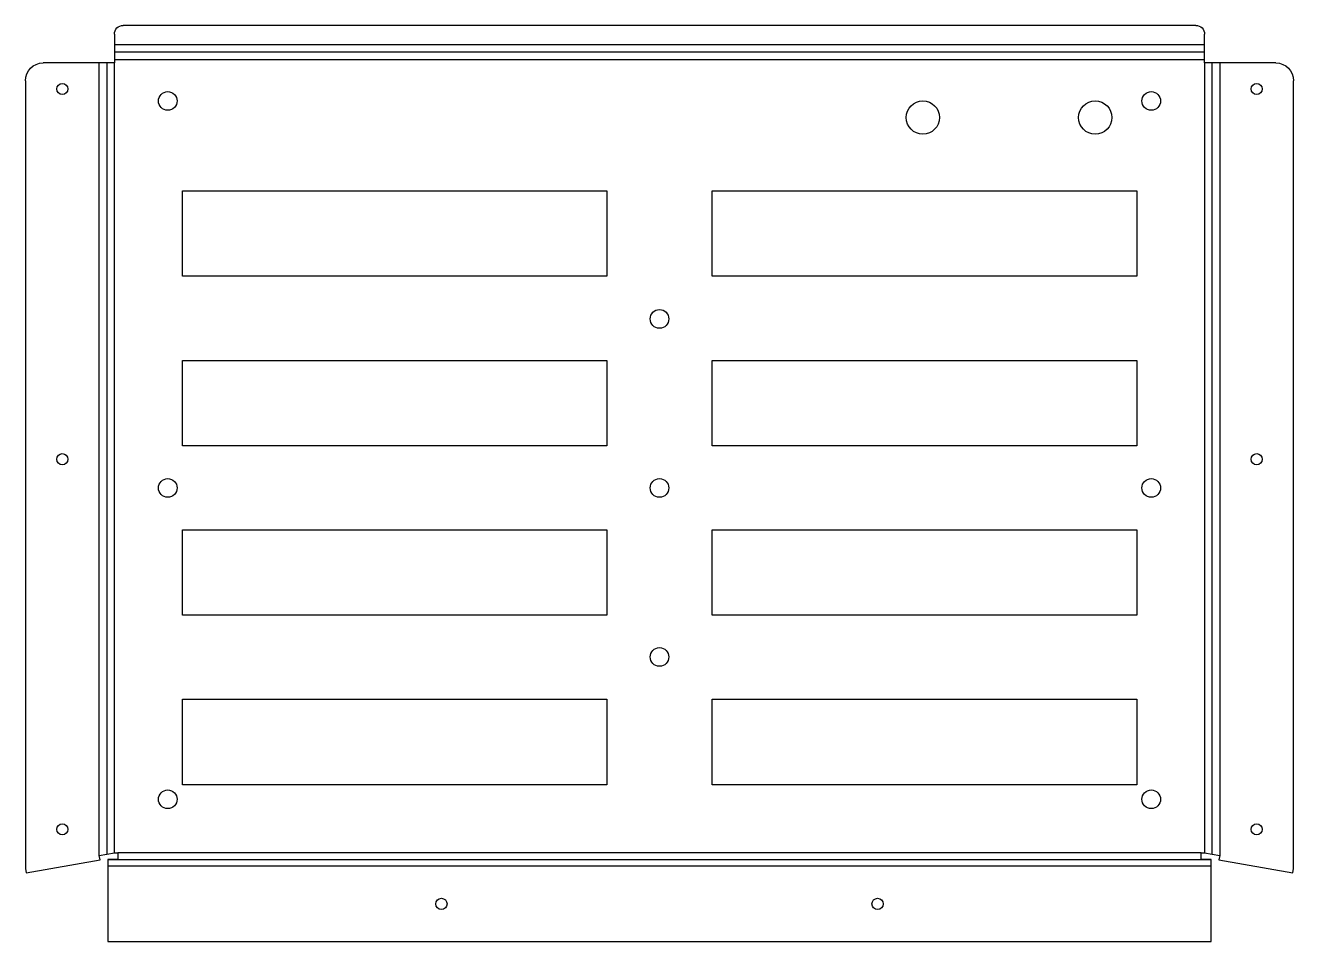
# Model space of a CAD drawing. Header units: millimetres. Extents: x -19 to 267, y 0 to 206.
import ezdxf

# ---------------------------------------------------------------- set-up
doc = ezdxf.new("R2010")
doc.units = ezdxf.units.MM

msp = doc.modelspace()

# ---------------------------------------------------------------- linework, layer by layer
at = {"layer": 'BEND'}
for p, q in [((246.5, 200), (1.5, 200)), ((-0.2, 197.55), (-0.2, 19.7)), ((248.2, 19.7), (248.2, 197.55)), ((0, 18.49), (248, 18.49))]:
    msp.add_line(p, q, dxfattribs=at)
at = {"layer": 'BEND_EXTENT'}
for p, q in [((1.5, 201.7), (246.5, 201.7)), ((-1.89, 19.4), (-1.89, 197.55)), ((1.5, 198.3), (246.5, 198.3)), ((1.5, 20), (1.5, 197.55)), ((246.5, 197.55), (246.5, 20)), ((249.89, 197.55), (249.89, 19.4)), ((245.75, 20), (2.25, 20)), ((248, 16.98), (0, 16.98))]:
    msp.add_line(p, q, dxfattribs=at)
at = {"layer": 'INTERIOR_PROFILES'}
for points in [[(16.8, 168.79), (112.2, 168.79), (112.2, 149.59), (16.8, 149.59)], [(135.86, 168.79), (231.26, 168.79), (231.26, 149.59), (135.86, 149.59)], [(16.8, 130.69), (112.2, 130.69), (112.2, 111.49), (16.8, 111.49)], [(231.26, 130.69), (231.26, 111.49), (135.86, 111.49), (135.86, 130.69)], [(112.2, 73.39), (16.8, 73.39), (16.8, 92.6), (112.2, 92.6)], [(135.86, 92.6), (231.26, 92.6), (231.26, 73.39), (135.86, 73.39)], [(112.2, 54.49), (112.2, 35.29), (16.8, 35.29), (16.8, 54.49)], [(231.26, 54.49), (231.26, 35.29), (135.86, 35.29), (135.86, 54.49)]]:
    msp.add_lwpolyline(points, close=True, dxfattribs=at)
for centre, radius in [((-10.2, 191.7), 1.25), ((13.5, 189), 2.1), ((234.5, 189), 2.1), ((258.2, 191.7), 1.25), ((183.18, 185.28), 3.75), ((221.91, 185.28), 3.75), ((124, 140), 2.1), ((-10.2, 108.46), 1.25), ((258.2, 108.46), 1.25), ((13.5, 102), 2.1), ((124, 102), 2.1), ((234.5, 102), 2.1), ((124, 64), 2.1), ((13.5, 32), 2.1), ((234.5, 32), 2.1), ((-10.2, 25.24), 1.25), ((258.2, 25.24), 1.25), ((75, 8.49), 1.25), ((173, 8.49), 1.25)]:
    msp.add_circle(centre, radius, dxfattribs=at)
at = {"layer": 'OUTER_PROFILES'}
for p, q in [((244.5, 206), (3.5, 206)), ((1.5, 204), (1.5, 197.55)), ((246.5, 197.55), (246.5, 204)), ((0, 197.55), (-14.5, 197.55)), ((1.5, 197.55), (0, 197.55)), ((248, 197.55), (246.5, 197.55)), ((262.5, 197.55), (248, 197.55)), ((-18.5, 193.55), (-18.5, 16.47)), ((266.5, 16.47), (266.5, 193.55)), ((-1.89, 19.4), (1.5, 20)), ((1.5, 20), (2.25, 20)), ((2.25, 20), (2.25, 18.5)), ((245.75, 18.5), (245.75, 20)), ((245.75, 20), (246.5, 20)), ((246.5, 20), (249.89, 19.4)), ((-18.33, 15.49), (-1.72, 18.42)), ((-1.72, 18.42), (-1.89, 19.4)), ((2.25, 18.5), (0, 18.5)), ((0, 18.5), (0, 0)), ((248, 18.5), (245.75, 18.5)), ((248, 0), (248, 18.5)), ((249.89, 19.4), (249.72, 18.42)), ((249.72, 18.42), (266.33, 15.49)), ((-18.5, 16.47), (-18.33, 15.49)), ((266.33, 15.49), (266.5, 16.47)), ((0, 0), (248, 0))]:
    msp.add_line(p, q, dxfattribs=at)
at = {"layer": 'OUTER_PROFILES', "extrusion": (0, 0, -1)}
for centre, radius, start, end in [((-3.5, 204), 2, 0, 90), ((-244.5, 204), 2, 90, 180), ((14.5, 193.55), 4, 0, 90), ((-262.5, 193.55), 4, 90, 180)]:
    msp.add_arc(centre, radius, start, end, dxfattribs=at)

doc.saveas('drawing.dxf')
